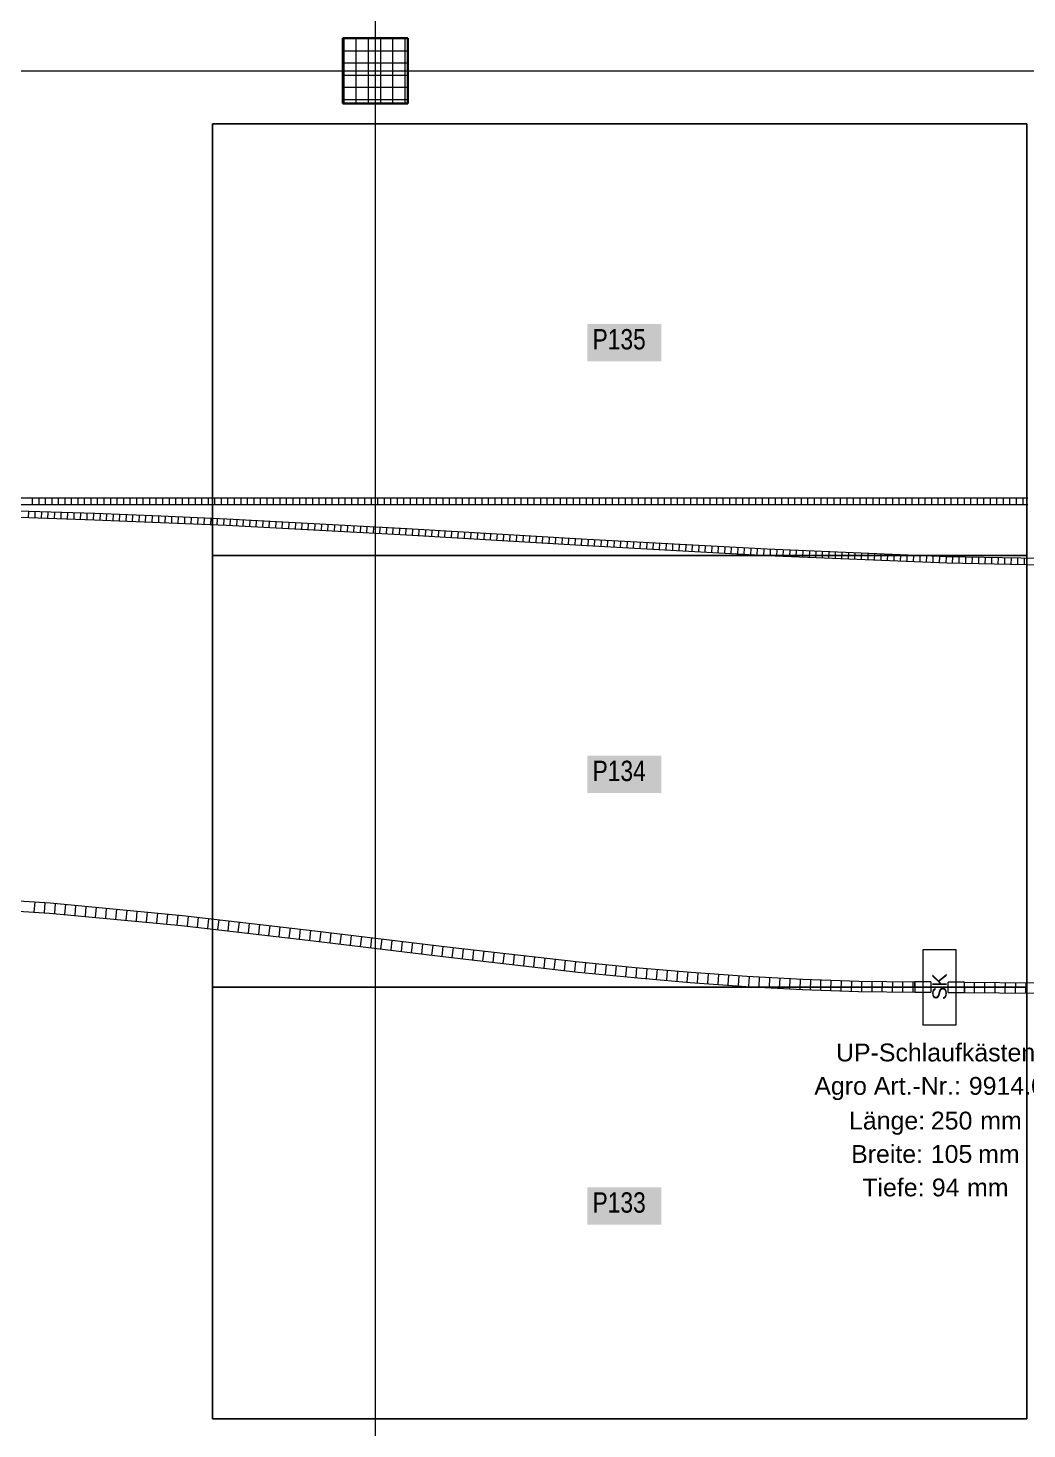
# Model space of a CAD drawing. Extents: x -882 to 613, y -179 to 707.
# Drawn here: x -317.1 to -194.5, y 219 to 391 of the extents above; entities that cross this region are included whole.
import ezdxf
from ezdxf.lldxf.tags import DXFTag

# ---------------------------------------------------------------- set-up
doc = ezdxf.new("R2010")
doc.units = 0
doc.layers.get('0').update_dxf_attribs({"lineweight": 13})
for name, color, linetype, lineweight in [('C-PRKG-____-IDEN', 7, 'Continuous', 5), ('C-PRKG-____-OTLN', 7, 'Continuous', 9), ('S-COLS-____-MCUT', 7, 'Continuous', 35), ('S-COLS-____-OTLN', 7, 'Continuous', 9), ('S-GRID-____-OTLN', 7, 'Continuous', 5)]:
    doc.layers.add(name, color=color, linetype=linetype, lineweight=lineweight)
for name, color, linetype, lineweight, true_color in [('EL01_WAN_Röhre', 7, 'Continuous', 13, 0xff6666), ('EL01_WAN_Röhre Decke', 1, 'Continuous', 13, 0xff0000), ('EL01_WAN_Röhre Decke Typ', 1, 'Continuous', 13, 0xff0000), ('EL01_WAN_Schlaufkasten', 1, 'Continuous', 13, 0xff0000)]:
    doc.layers.add(name, color=color, linetype=linetype, lineweight=lineweight, true_color=true_color)
doc.styles.get("Standard").update_dxf_attribs({"font": 'arial.ttf'})
tags = doc.linetypes.add('_Rasterlinie_', pattern=[0.375, 0.2, -0.05, 0.075, -0.05]).pattern_tags.tags
tags[10:11] = [DXFTag(74, 4), DXFTag(75, 0), DXFTag(340, '0'), DXFTag(46, 1.0), DXFTag(50, 0.0), DXFTag(44, 0.0), DXFTag(45, 0.0)]
tags[8:9] = [DXFTag(74, 4), DXFTag(75, 0), DXFTag(340, '0'), DXFTag(46, 1.0), DXFTag(50, 0.0), DXFTag(44, 0.0), DXFTag(45, 0.0)]
tags[6:7] = [DXFTag(74, 4), DXFTag(75, 0), DXFTag(340, '0'), DXFTag(46, 1.0), DXFTag(50, 0.0), DXFTag(44, 0.0), DXFTag(45, 0.0)]
tags[4:5] = [DXFTag(74, 4), DXFTag(75, 0), DXFTag(340, '0'), DXFTag(46, 1.0), DXFTag(50, 0.0), DXFTag(44, 0.0), DXFTag(45, 0.0)]
tags = doc.linetypes.add('STRICHPUNKT2', pattern=[12.7, 6.35, -3.175, 0, -3.175]).pattern_tags.tags
tags[10:11] = [DXFTag(74, 4), DXFTag(75, 0), DXFTag(340, '0'), DXFTag(46, 0.0), DXFTag(50, 0.0), DXFTag(44, 0.0), DXFTag(45, 0.0)]
tags[8:9] = [DXFTag(74, 4), DXFTag(75, 0), DXFTag(340, '0'), DXFTag(46, 0.0), DXFTag(50, 0.0), DXFTag(44, 0.0), DXFTag(45, 0.0)]
tags[6:7] = [DXFTag(74, 4), DXFTag(75, 0), DXFTag(340, '0'), DXFTag(46, 0.0), DXFTag(50, 0.0), DXFTag(44, 0.0), DXFTag(45, 0.0)]
tags[4:5] = [DXFTag(74, 4), DXFTag(75, 0), DXFTag(340, '0'), DXFTag(46, 0.0), DXFTag(50, 0.0), DXFTag(44, 0.0), DXFTag(45, 0.0)]

# ---------------------------------------------------------------- blocks, each defined once
blk = doc.blocks.new('Referenz-A0UJ2IESXE', base_point=(-902.38, -164.15))
at = {"layer": 'C-PRKG-____-IDEN', "color": 7, "linetype": 'Continuous', "ltscale": 0.13, "true_color": 0xffffff}
for points in [[(-248.47, 350.1), (-239.4, 350.1), (-248.47, 354.7)], [(-239.4, 350.1), (-248.47, 354.7), (-239.4, 354.7)], [(-248.47, 297.11), (-239.4, 297.11), (-248.47, 301.71)], [(-239.4, 297.11), (-248.47, 301.71), (-239.4, 301.71)], [(-248.47, 244.12), (-239.4, 244.12), (-248.47, 248.72)], [(-239.4, 244.12), (-248.47, 248.72), (-239.4, 248.72)]]:
    blk.add_solid(points, dxfattribs=at)
at = {"layer": 'C-PRKG-____-OTLN', "color": 0, "linetype": 'Continuous', "ltscale": 0.13}
for p, q in [((-294.51, 379.26), (-194.51, 379.26)), ((-294.51, 326.27), (-294.51, 379.26)), ((-194.51, 379.26), (-294.51, 379.26)), ((-294.51, 379.26), (-294.51, 326.27)), ((-294.51, 326.27), (-294.51, 379.26)), ((-294.51, 379.26), (-194.51, 379.26)), ((-294.51, 379.26), (-294.51, 379.26)), ((-194.51, 326.27), (-194.51, 379.26)), ((-194.51, 326.27), (-194.51, 379.26)), ((-194.51, 379.26), (-194.51, 326.27)), ((-194.51, 379.26), (-194.51, 379.26)), ((-294.51, 326.27), (-194.51, 326.27)), ((-294.51, 326.27), (-194.51, 326.27)), ((-194.51, 326.27), (-294.51, 326.27)), ((-294.51, 326.27), (-294.51, 326.27)), ((-294.51, 326.27), (-194.51, 326.27)), ((-294.51, 273.28), (-294.51, 326.27)), ((-194.51, 326.27), (-294.51, 326.27)), ((-294.51, 326.27), (-294.51, 273.28)), ((-294.51, 273.28), (-294.51, 326.27)), ((-294.51, 326.27), (-194.51, 326.27)), ((-294.51, 326.27), (-294.51, 326.27)), ((-194.51, 326.27), (-194.51, 326.27)), ((-194.51, 273.28), (-194.51, 326.27)), ((-194.51, 273.28), (-194.51, 326.27)), ((-194.51, 326.27), (-194.51, 273.28)), ((-194.51, 326.27), (-194.51, 326.27)), ((-294.51, 273.28), (-194.51, 273.28)), ((-294.51, 273.28), (-194.51, 273.28)), ((-194.51, 273.28), (-294.51, 273.28)), ((-294.51, 273.28), (-294.51, 273.28)), ((-294.51, 273.28), (-194.51, 273.28)), ((-294.51, 220.29), (-294.51, 273.28)), ((-194.51, 273.28), (-294.51, 273.28)), ((-294.51, 273.28), (-294.51, 220.29)), ((-294.51, 220.29), (-294.51, 273.28)), ((-294.51, 273.28), (-194.51, 273.28)), ((-294.51, 273.28), (-294.51, 273.28)), ((-194.51, 273.28), (-194.51, 273.28)), ((-194.51, 220.29), (-194.51, 273.28)), ((-194.51, 220.29), (-194.51, 273.28)), ((-194.51, 273.28), (-194.51, 220.29)), ((-194.51, 273.28), (-194.51, 273.28)), ((-294.51, 220.29), (-194.51, 220.29)), ((-294.51, 220.29), (-194.51, 220.29)), ((-194.51, 220.29), (-294.51, 220.29)), ((-294.51, 220.29), (-294.51, 220.29)), ((-194.51, 220.29), (-194.51, 220.29))]:
    blk.add_line(p, q, dxfattribs=at)
at = {"layer": 'S-COLS-____-MCUT', "color": 0, "linetype": 'Continuous', "ltscale": 0.35}
for p, q in [((-270.51, 389.79), (-278.51, 389.79)), ((-278.51, 389.79), (-278.51, 381.79)), ((-270.51, 381.79), (-270.51, 389.79)), ((-278.51, 381.79), (-270.51, 381.79))]:
    blk.add_line(p, q, dxfattribs=at)
at = {"layer": 'S-COLS-____-OTLN', "color": 0, "linetype": 'Continuous', "ltscale": 0.13}
for p, q in [((-278.51, 389.76), (-270.51, 389.76)), ((-278.35, 381.79), (-278.35, 389.79)), ((-276.85, 381.79), (-276.85, 389.79)), ((-275.35, 381.79), (-275.35, 389.79)), ((-273.85, 381.79), (-273.85, 389.79)), ((-272.35, 381.79), (-272.35, 389.79)), ((-270.85, 381.79), (-270.85, 389.79)), ((-278.51, 388.26), (-270.51, 388.26)), ((-278.51, 386.76), (-270.51, 386.76)), ((-278.51, 385.26), (-270.51, 385.26)), ((-278.51, 383.76), (-270.51, 383.76)), ((-278.51, 382.26), (-270.51, 382.26))]:
    blk.add_line(p, q, dxfattribs=at)
at = {"layer": 'S-GRID-____-OTLN', "color": 0, "linetype": '_Rasterlinie_', "ltscale": 0.13}
for p, q in [((-274.51, -157.46), (-274.51, 660.29)), ((-854.49, 385.79), (45.92, 385.79))]:
    blk.add_line(p, q, dxfattribs=at)
at = {"layer": 'C-PRKG-____-IDEN', "color": 0, "linetype": 'Continuous', "ltscale": 0.13, "char_height": 2.5, "attachment_point": 1}
for s, insert in [('{\\W0.8;\\fArial;P135}', (-247.84, 354.08)), ('{\\W0.8;\\fArial;P134}', (-247.84, 301.09)), ('{\\W0.8;\\fArial;P133}', (-247.84, 248.1))]:
    blk.add_mtext(s, dxfattribs=dict(at, insert=insert))
blk = doc.blocks.new('Flexrohr-A0UJ2IHSXE', base_point=(-341.31, 332.51))
at = {"color": 0, "linetype": 'ByBlock', "lineweight": -2, "ltscale": 0.13}
for p, q in [((-315.93, 333.31), (-324.39, 333.31)), ((-315.93, 332.51), (-324.39, 332.51)), ((-316.64, 333.29), (-316.64, 332.54)), ((-307.47, 333.31), (-315.93, 333.31)), ((-307.47, 332.51), (-315.93, 332.51)), ((-315.84, 333.29), (-315.84, 332.54)), ((-315.04, 333.29), (-315.04, 332.54)), ((-314.24, 333.29), (-314.24, 332.54)), ((-313.44, 333.29), (-313.44, 332.54)), ((-312.64, 333.29), (-312.64, 332.54)), ((-311.84, 333.29), (-311.84, 332.54)), ((-311.04, 333.29), (-311.04, 332.54)), ((-310.24, 333.29), (-310.24, 332.54)), ((-309.44, 333.29), (-309.44, 332.54)), ((-308.64, 333.29), (-308.64, 332.54)), ((-307.84, 333.29), (-307.84, 332.54)), ((-299.02, 333.31), (-307.47, 333.31)), ((-299.02, 332.51), (-307.47, 332.51)), ((-307.04, 333.29), (-307.04, 332.54)), ((-306.24, 333.29), (-306.24, 332.54)), ((-305.44, 333.29), (-305.44, 332.54)), ((-304.64, 333.29), (-304.64, 332.54)), ((-303.84, 333.29), (-303.84, 332.54)), ((-303.04, 333.29), (-303.04, 332.54)), ((-302.24, 333.29), (-302.24, 332.54)), ((-301.44, 333.29), (-301.44, 332.54)), ((-300.64, 333.29), (-300.64, 332.54)), ((-299.84, 333.29), (-299.84, 332.54)), ((-299.04, 333.29), (-299.04, 332.54)), ((-290.56, 333.31), (-299.02, 333.31)), ((-290.56, 332.51), (-299.02, 332.51)), ((-298.24, 333.29), (-298.24, 332.54)), ((-297.44, 333.29), (-297.44, 332.54)), ((-296.64, 333.29), (-296.64, 332.54)), ((-295.84, 333.29), (-295.84, 332.54)), ((-295.04, 333.29), (-295.04, 332.54)), ((-294.24, 333.29), (-294.24, 332.54)), ((-293.44, 333.29), (-293.44, 332.54)), ((-292.64, 333.29), (-292.64, 332.54)), ((-291.84, 333.29), (-291.84, 332.54)), ((-291.04, 333.29), (-291.04, 332.54)), ((-274.54, 333.31), (-290.56, 333.31)), ((-274.54, 332.51), (-290.56, 332.51)), ((-290.24, 333.29), (-290.24, 332.54)), ((-289.44, 333.29), (-289.44, 332.54)), ((-288.64, 333.29), (-288.64, 332.54)), ((-287.84, 333.29), (-287.84, 332.54)), ((-287.04, 333.29), (-287.04, 332.54)), ((-286.24, 333.29), (-286.24, 332.54)), ((-285.44, 333.29), (-285.44, 332.54)), ((-284.64, 333.29), (-284.64, 332.54)), ((-283.84, 333.29), (-283.84, 332.54)), ((-283.04, 333.29), (-283.04, 332.54)), ((-282.24, 333.29), (-282.24, 332.54)), ((-281.44, 333.29), (-281.44, 332.54)), ((-280.64, 333.29), (-280.64, 332.54)), ((-279.84, 333.29), (-279.84, 332.54)), ((-279.04, 333.29), (-279.04, 332.54)), ((-278.24, 333.29), (-278.24, 332.54)), ((-277.44, 333.29), (-277.44, 332.54)), ((-276.64, 333.29), (-276.64, 332.54)), ((-275.84, 333.29), (-275.84, 332.54)), ((-275.04, 333.29), (-275.04, 332.54)), ((-258.51, 333.31), (-274.54, 333.31)), ((-258.51, 332.51), (-274.54, 332.51)), ((-274.24, 333.29), (-274.24, 332.54)), ((-273.44, 333.29), (-273.44, 332.54)), ((-272.64, 333.29), (-272.64, 332.54)), ((-271.84, 333.29), (-271.84, 332.54)), ((-271.04, 333.29), (-271.04, 332.54)), ((-270.24, 333.29), (-270.24, 332.54)), ((-269.44, 333.29), (-269.44, 332.54)), ((-268.64, 333.29), (-268.64, 332.54)), ((-267.84, 333.29), (-267.84, 332.54)), ((-267.04, 333.29), (-267.04, 332.54)), ((-266.24, 333.29), (-266.24, 332.54)), ((-265.44, 333.29), (-265.44, 332.54)), ((-264.64, 333.29), (-264.64, 332.54)), ((-263.84, 333.29), (-263.84, 332.54)), ((-263.04, 333.29), (-263.04, 332.54)), ((-262.24, 333.29), (-262.24, 332.54)), ((-261.44, 333.29), (-261.44, 332.54)), ((-260.64, 333.29), (-260.64, 332.54)), ((-259.84, 333.29), (-259.84, 332.54)), ((-259.04, 333.29), (-259.04, 332.54)), ((-242.49, 333.31), (-258.51, 333.31)), ((-242.49, 332.51), (-258.51, 332.51)), ((-258.24, 333.29), (-258.24, 332.54)), ((-257.44, 333.29), (-257.44, 332.54)), ((-256.64, 333.29), (-256.64, 332.54)), ((-255.84, 333.29), (-255.84, 332.54)), ((-255.04, 333.29), (-255.04, 332.54)), ((-254.24, 333.29), (-254.24, 332.54)), ((-253.44, 333.29), (-253.44, 332.54)), ((-252.64, 333.29), (-252.64, 332.54)), ((-251.84, 333.29), (-251.84, 332.54)), ((-251.04, 333.29), (-251.04, 332.54)), ((-250.24, 333.29), (-250.24, 332.54)), ((-249.44, 333.29), (-249.44, 332.54)), ((-248.64, 333.29), (-248.64, 332.54)), ((-247.84, 333.29), (-247.84, 332.54)), ((-247.04, 333.29), (-247.04, 332.54)), ((-246.24, 333.29), (-246.24, 332.54)), ((-245.44, 333.29), (-245.44, 332.54)), ((-244.64, 333.29), (-244.64, 332.54)), ((-243.84, 333.29), (-243.84, 332.54)), ((-243.04, 333.29), (-243.04, 332.54)), ((-226.47, 333.31), (-242.49, 333.31)), ((-226.47, 332.51), (-242.49, 332.51)), ((-242.24, 333.29), (-242.24, 332.54)), ((-241.44, 333.29), (-241.44, 332.54)), ((-240.64, 333.29), (-240.64, 332.54)), ((-239.84, 333.29), (-239.84, 332.54)), ((-239.04, 333.29), (-239.04, 332.54)), ((-238.24, 333.29), (-238.24, 332.54)), ((-237.44, 333.29), (-237.44, 332.54)), ((-236.64, 333.29), (-236.64, 332.54)), ((-235.84, 333.29), (-235.84, 332.54)), ((-235.04, 333.29), (-235.04, 332.54)), ((-234.24, 333.29), (-234.24, 332.54)), ((-233.44, 333.29), (-233.44, 332.54)), ((-232.64, 333.29), (-232.64, 332.54)), ((-231.84, 333.29), (-231.84, 332.54)), ((-231.04, 333.29), (-231.04, 332.54)), ((-230.24, 333.29), (-230.24, 332.54)), ((-229.44, 333.29), (-229.44, 332.54)), ((-228.64, 333.29), (-228.64, 332.54)), ((-227.84, 333.29), (-227.84, 332.54)), ((-227.04, 333.29), (-227.04, 332.54)), ((-210.45, 333.31), (-226.47, 333.31)), ((-210.45, 332.51), (-226.47, 332.51)), ((-226.24, 333.29), (-226.24, 332.54)), ((-225.44, 333.29), (-225.44, 332.54)), ((-224.64, 333.29), (-224.64, 332.54)), ((-223.84, 333.29), (-223.84, 332.54)), ((-223.04, 333.29), (-223.04, 332.54)), ((-222.24, 333.29), (-222.24, 332.54)), ((-221.44, 333.29), (-221.44, 332.54)), ((-220.64, 333.29), (-220.64, 332.54)), ((-219.84, 333.29), (-219.84, 332.54)), ((-219.04, 333.29), (-219.04, 332.54)), ((-218.24, 333.29), (-218.24, 332.54)), ((-217.44, 333.29), (-217.44, 332.54)), ((-216.64, 333.29), (-216.64, 332.54)), ((-215.84, 333.29), (-215.84, 332.54)), ((-215.04, 333.29), (-215.04, 332.54)), ((-214.24, 333.29), (-214.24, 332.54)), ((-213.44, 333.29), (-213.44, 332.54)), ((-212.64, 333.29), (-212.64, 332.54)), ((-211.84, 333.29), (-211.84, 332.54)), ((-211.04, 333.29), (-211.04, 332.54)), ((-194.42, 333.31), (-210.45, 333.31)), ((-194.42, 332.51), (-210.45, 332.51)), ((-210.24, 333.29), (-210.24, 332.54)), ((-209.44, 333.29), (-209.44, 332.54)), ((-208.64, 333.29), (-208.64, 332.54)), ((-207.84, 333.29), (-207.84, 332.54)), ((-207.04, 333.29), (-207.04, 332.54)), ((-206.24, 333.29), (-206.24, 332.54)), ((-205.44, 333.29), (-205.44, 332.54)), ((-204.64, 333.29), (-204.64, 332.54)), ((-203.84, 333.29), (-203.84, 332.54)), ((-203.04, 333.29), (-203.04, 332.54)), ((-202.24, 333.29), (-202.24, 332.54)), ((-201.44, 333.29), (-201.44, 332.54)), ((-200.64, 333.29), (-200.64, 332.54)), ((-199.84, 333.29), (-199.84, 332.54)), ((-199.04, 333.29), (-199.04, 332.54)), ((-198.24, 333.29), (-198.24, 332.54)), ((-197.44, 333.29), (-197.44, 332.54)), ((-196.64, 333.29), (-196.64, 332.54)), ((-195.84, 333.29), (-195.84, 332.54)), ((-195.04, 333.29), (-195.04, 332.54))]:
    blk.add_line(p, q, dxfattribs=at)
blk = doc.blocks.new('Wickelfalzrohr-A0UJ2II6XE', base_point=(-208.3, 272.67))
at = {"color": 0, "linetype": 'ByBlock', "lineweight": -2, "ltscale": 0.13}
for p, q in [((-206.3, 273.93), (-208.3, 273.93)), ((-208.3, 273.93), (-208.3, 273.56)), ((-208.3, 273.56), (-208.3, 273.04)), ((-206.3, 273.93), (-206.3, 273.56)), ((-206.3, 273.56), (-206.3, 273.04)), ((-208.3, 273.04), (-208.3, 272.67)), ((-208.3, 272.67), (-206.3, 272.67)), ((-206.3, 273.04), (-206.3, 272.67))]:
    blk.add_line(p, q, dxfattribs=at)
at = {"color": 0, "linetype": 'STRICHPUNKT2', "lineweight": 25, "ltscale": 0.25}
blk.add_line((-206.3, 273.3), (-208.3, 273.3), dxfattribs=at)
blk = doc.blocks.new('Flexrohr-A0UJ2IIYXE', base_point=(-465.66, 272.56))
at = {"color": 0, "linetype": 'ByBlock', "lineweight": -2, "ltscale": 0.13}
for p, q in [((-330.66, 284.62), (-314.42, 283.65)), ((-330.7, 283.36), (-314.51, 282.39)), ((-316.38, 282.54), (-316.29, 283.72)), ((-315.12, 282.47), (-315.03, 283.65)), ((-314.51, 282.39), (-298.31, 280.85)), ((-314.42, 283.65), (-298.18, 282.1)), ((-313.87, 282.37), (-313.78, 283.55)), ((-312.62, 282.25), (-312.52, 283.43)), ((-311.36, 282.13), (-311.27, 283.31)), ((-310.11, 282.01), (-310.01, 283.19)), ((-308.86, 281.89), (-308.75, 283.07)), ((-307.6, 281.77), (-307.5, 282.95)), ((-306.35, 281.65), (-306.24, 282.83)), ((-305.1, 281.54), (-304.99, 282.71)), ((-303.85, 281.42), (-303.73, 282.6)), ((-302.59, 281.3), (-302.48, 282.48)), ((-301.34, 281.18), (-301.22, 282.36)), ((-300.09, 281.06), (-299.97, 282.24)), ((-298.83, 280.94), (-298.71, 282.12)), ((-298.18, 282.1), (-281.94, 280.22)), ((-298.31, 280.85), (-282.09, 278.97)), ((-297.58, 280.8), (-297.46, 281.98)), ((-296.33, 280.66), (-296.2, 281.84)), ((-295.08, 280.51), (-294.95, 281.69)), ((-293.83, 280.37), (-293.7, 281.55)), ((-292.58, 280.22), (-292.45, 281.4)), ((-291.33, 280.08), (-291.2, 281.26)), ((-290.08, 279.93), (-289.94, 281.11)), ((-288.83, 279.79), (-288.69, 280.97)), ((-287.57, 279.64), (-287.44, 280.82)), ((-286.32, 279.5), (-286.19, 280.68)), ((-285.07, 279.35), (-284.94, 280.53)), ((-283.82, 279.21), (-283.68, 280.39)), ((-282.57, 279.06), (-282.43, 280.24)), ((-282.09, 278.97), (-265.85, 276.99)), ((-281.94, 280.22), (-265.7, 278.24)), ((-281.32, 278.91), (-281.18, 280.09)), ((-280.07, 278.76), (-279.93, 279.94)), ((-278.82, 278.61), (-278.68, 279.78)), ((-277.57, 278.46), (-277.43, 279.63)), ((-276.32, 278.3), (-276.18, 279.48)), ((-275.07, 278.15), (-274.93, 279.33)), ((-273.82, 278), (-273.68, 279.17)), ((-272.56, 277.85), (-272.43, 279.02)), ((-271.31, 277.69), (-271.17, 278.87)), ((-270.06, 277.54), (-269.92, 278.72)), ((-268.81, 277.39), (-268.67, 278.56)), ((-267.56, 277.23), (-267.42, 278.41)), ((-266.31, 277.08), (-266.17, 278.26)), ((-265.85, 276.99), (-249.61, 275.14)), ((-265.7, 278.24), (-249.47, 276.39)), ((-265.06, 276.94), (-264.92, 278.11)), ((-263.81, 276.79), (-263.67, 277.97)), ((-262.55, 276.65), (-262.42, 277.83)), ((-261.3, 276.51), (-261.17, 277.69)), ((-260.05, 276.37), (-259.91, 277.54)), ((-258.8, 276.22), (-258.66, 277.4)), ((-257.55, 276.08), (-257.41, 277.26)), ((-256.29, 275.94), (-256.16, 277.12)), ((-255.04, 275.8), (-254.91, 276.97)), ((-253.79, 275.66), (-253.66, 276.83)), ((-252.54, 275.51), (-252.41, 276.69)), ((-251.28, 275.37), (-251.15, 276.55)), ((-250.03, 275.23), (-249.9, 276.41)), ((-249.47, 276.39), (-242.61, 275.71)), ((-248.78, 275.1), (-248.65, 276.28)), ((-247.52, 274.97), (-247.4, 276.15)), ((-246.27, 274.85), (-246.15, 276.03)), ((-245.01, 274.72), (-244.89, 275.9)), ((-243.75, 274.6), (-243.64, 275.78)), ((-242.61, 275.71), (-235.75, 275.12)), ((-242.5, 274.48), (-242.39, 275.66)), ((-241.24, 274.37), (-241.14, 275.55)), ((-239.99, 274.26), (-239.88, 275.44)), ((-238.73, 274.15), (-238.63, 275.33)), ((-237.47, 274.04), (-237.37, 275.22)), ((-249.61, 275.14), (-242.73, 274.46)), ((-242.73, 274.46), (-235.85, 273.86)), ((-236.22, 273.93), (-236.12, 275.11)), ((-235.85, 273.86), (-228.97, 273.37)), ((-235.75, 275.12), (-228.89, 274.63)), ((-234.96, 273.84), (-234.87, 275.02)), ((-233.7, 273.75), (-233.61, 274.93)), ((-232.44, 273.66), (-232.36, 274.84)), ((-231.18, 273.57), (-231.1, 274.75)), ((-229.92, 273.47), (-229.85, 274.66)), ((-228.89, 274.63), (-222.03, 274.25)), ((-228.66, 273.39), (-228.59, 274.57)), ((-227.4, 273.32), (-227.33, 274.5)), ((-226.14, 273.25), (-226.08, 274.43)), ((-224.88, 273.18), (-224.82, 274.37)), ((-223.62, 273.11), (-223.57, 274.3)), ((-222.36, 273.05), (-222.31, 274.23)), ((-222.03, 274.25), (-215.17, 274.01)), ((-221.1, 273), (-221.05, 274.18)), ((-219.84, 272.95), (-219.8, 274.14)), ((-218.58, 272.91), (-218.54, 274.09)), ((-217.32, 272.87), (-217.28, 274.05)), ((-216.06, 272.82), (-216.03, 274.01)), ((-215.17, 274.01), (-208.3, 273.93)), ((-214.79, 272.79), (-214.77, 273.97)), ((-213.53, 272.77), (-213.51, 273.96)), ((-212.27, 272.76), (-212.25, 273.94)), ((-211.01, 272.74), (-211, 273.93)), ((-209.74, 272.73), (-209.74, 273.91)), ((-208.48, 272.71), (-208.48, 273.9)), ((-208.3, 273.91), (-208.3, 273.93)), ((-208.3, 273.85), (-208.3, 273.91)), ((-208.3, 273.75), (-208.3, 273.85)), ((-208.3, 273.62), (-208.3, 273.75)), ((-208.3, 273.47), (-208.3, 273.62)), ((-228.97, 273.37), (-222.09, 272.99)), ((-222.09, 272.99), (-215.2, 272.76)), ((-215.2, 272.76), (-208.3, 272.67)), ((-208.3, 273.3), (-208.3, 273.47)), ((-208.3, 273.3), (-208.3, 273.14)), ((-208.3, 273.14), (-208.3, 272.99)), ((-208.3, 272.99), (-208.3, 272.86)), ((-208.3, 272.86), (-208.3, 272.76)), ((-208.3, 272.76), (-208.3, 272.69)), ((-208.3, 272.69), (-208.3, 272.67))]:
    blk.add_line(p, q, dxfattribs=at)
blk = doc.blocks.new('MText-A0UJ2IJOXE', base_point=(-220.62, 247.6))
at = {"color": 0, "linetype": 'ByBlock', "lineweight": -2, "ltscale": 0.13, "char_height": 2.1875, "attachment_point": 1}
for s, insert in [('{\\fArial;UP-Schlaufkästen}', (-217.96, 266.36)), ('{\\fArial;Agro}', (-220.62, 262.26)), ('{\\fArial;Art.-Nr.:}', (-213.32, 262.26)), ('{\\fArial;9914.01}', (-201.65, 262.26)), ('{\\fArial;Länge:}', (-216.36, 258)), ('{\\fArial;250}', (-206.31, 258)), ('{\\fArial;mm}', (-200.25, 258)), ('{\\fArial;Breite:}', (-216.1, 253.9)), ('{\\fArial;105}', (-206.32, 253.9)), ('{\\fArial;mm}', (-200.51, 253.9)), ('{\\fArial;Tiefe:}', (-214.73, 249.79)), ('{\\fArial;94}', (-206.19, 249.79)), ('{\\fArial;mm}', (-201.87, 249.79))]:
    blk.add_mtext(s, dxfattribs=dict(at, insert=insert))
blk = doc.blocks.new('Flexrohr-A0UJ2IK6XE', base_point=(-341.32, 324.9))
at = {"color": 0, "linetype": 'ByBlock', "lineweight": -2, "ltscale": 0.13}
for p, q in [((-317.05, 330.89), (-325.14, 331.09)), ((-317.03, 331.69), (-325.12, 331.89)), ((-317.11, 331.67), (-317.13, 330.92)), ((-308.97, 330.63), (-317.05, 330.89)), ((-308.94, 331.43), (-317.03, 331.69)), ((-316.31, 331.64), (-316.33, 330.89)), ((-315.51, 331.62), (-315.53, 330.87)), ((-314.71, 331.59), (-314.74, 330.84)), ((-313.91, 331.57), (-313.94, 330.82)), ((-313.11, 331.54), (-313.14, 330.79)), ((-312.31, 331.52), (-312.34, 330.76)), ((-311.51, 331.49), (-311.54, 330.74)), ((-310.71, 331.46), (-310.74, 330.71)), ((-309.91, 331.44), (-309.94, 330.69)), ((-309.11, 331.41), (-309.14, 330.66)), ((-300.88, 330.31), (-308.97, 330.63)), ((-300.85, 331.11), (-308.94, 331.43)), ((-308.31, 331.38), (-308.34, 330.63)), ((-307.51, 331.35), (-307.54, 330.6)), ((-306.71, 331.32), (-306.74, 330.57)), ((-305.92, 331.29), (-305.94, 330.54)), ((-305.12, 331.26), (-305.14, 330.51)), ((-304.32, 331.23), (-304.35, 330.47)), ((-303.52, 331.19), (-303.55, 330.44)), ((-302.72, 331.16), (-302.75, 330.41)), ((-301.92, 331.13), (-301.95, 330.38)), ((-301.12, 331.1), (-301.15, 330.35)), ((-292.8, 329.95), (-300.88, 330.31)), ((-292.76, 330.75), (-300.85, 331.11)), ((-300.32, 331.07), (-300.35, 330.31)), ((-299.52, 331.03), (-299.55, 330.28)), ((-298.72, 330.99), (-298.75, 330.24)), ((-297.92, 330.96), (-297.95, 330.21)), ((-297.12, 330.92), (-297.15, 330.17)), ((-296.32, 330.88), (-296.36, 330.13)), ((-295.52, 330.85), (-295.56, 330.1)), ((-294.72, 330.81), (-294.76, 330.06)), ((-293.92, 330.78), (-293.96, 330.02)), ((-293.12, 330.74), (-293.16, 329.99)), ((-270.63, 329.56), (-292.76, 330.75)), ((-292.32, 330.7), (-292.36, 329.95)), ((-291.52, 330.66), (-291.56, 329.91)), ((-290.73, 330.61), (-290.76, 329.86)), ((-289.93, 330.57), (-289.97, 329.82)), ((-289.13, 330.53), (-289.17, 329.78)), ((-288.33, 330.49), (-288.37, 329.73)), ((-287.53, 330.44), (-287.57, 329.69)), ((-286.73, 330.4), (-286.77, 329.65)), ((-285.93, 330.36), (-285.97, 329.61)), ((-285.13, 330.31), (-285.17, 329.56)), ((-284.33, 330.27), (-284.37, 329.52)), ((-270.68, 328.76), (-292.8, 329.95)), ((-283.54, 330.23), (-283.58, 329.48)), ((-282.74, 330.19), (-282.78, 329.43)), ((-281.94, 330.14), (-281.98, 329.39)), ((-281.14, 330.1), (-281.18, 329.35)), ((-280.34, 330.06), (-280.38, 329.31)), ((-279.54, 330.01), (-279.58, 329.26)), ((-278.74, 329.97), (-278.78, 329.22)), ((-277.94, 329.93), (-277.98, 329.18)), ((-277.14, 329.89), (-277.19, 329.14)), ((-276.35, 329.84), (-276.39, 329.09)), ((-275.55, 329.8), (-275.59, 329.05)), ((-274.75, 329.76), (-274.79, 329.01)), ((-273.95, 329.72), (-273.99, 328.96)), ((-273.15, 329.67), (-273.19, 328.92)), ((-272.35, 329.63), (-272.39, 328.88)), ((-271.55, 329.59), (-271.59, 328.84)), ((-270.75, 329.54), (-270.8, 328.79)), ((-248.56, 327.47), (-270.68, 328.76)), ((-248.51, 328.26), (-270.63, 329.56)), ((-269.95, 329.5), (-270, 328.75)), ((-269.16, 329.45), (-269.2, 328.7)), ((-268.36, 329.4), (-268.4, 328.65)), ((-267.56, 329.36), (-267.6, 328.61)), ((-266.76, 329.31), (-266.8, 328.56)), ((-265.96, 329.26), (-266, 328.51)), ((-265.16, 329.22), (-265.21, 328.47)), ((-264.36, 329.17), (-264.41, 328.42)), ((-263.57, 329.12), (-263.61, 328.37)), ((-262.77, 329.08), (-262.81, 328.33)), ((-261.97, 329.03), (-262.01, 328.28)), ((-261.17, 328.98), (-261.21, 328.23)), ((-260.37, 328.94), (-260.41, 328.19)), ((-259.57, 328.89), (-259.62, 328.14)), ((-258.77, 328.84), (-258.82, 328.09)), ((-257.98, 328.8), (-258.02, 328.04)), ((-257.18, 328.75), (-257.22, 328)), ((-256.38, 328.7), (-256.42, 327.95)), ((-255.58, 328.66), (-255.62, 327.9)), ((-254.78, 328.61), (-254.82, 327.86)), ((-253.98, 328.56), (-254.02, 327.81)), ((-253.18, 328.51), (-253.23, 327.76)), ((-252.39, 328.47), (-252.43, 327.72)), ((-251.59, 328.42), (-251.63, 327.67)), ((-250.79, 328.37), (-250.83, 327.62)), ((-249.99, 328.33), (-250.03, 327.58)), ((-249.19, 328.28), (-249.23, 327.53)), ((-226.43, 326.26), (-248.56, 327.47)), ((-226.4, 327.06), (-248.51, 328.26)), ((-248.39, 328.23), (-248.43, 327.48)), ((-247.59, 328.19), (-247.64, 327.44)), ((-246.79, 328.15), (-246.84, 327.4)), ((-246, 328.1), (-246.04, 327.35)), ((-245.2, 328.06), (-245.24, 327.31)), ((-244.4, 328.02), (-244.44, 327.27)), ((-243.6, 327.97), (-243.64, 327.22)), ((-242.8, 327.93), (-242.84, 327.18)), ((-242, 327.89), (-242.04, 327.13)), ((-241.2, 327.84), (-241.24, 327.09)), ((-240.41, 327.8), (-240.45, 327.05)), ((-239.61, 327.75), (-239.65, 327)), ((-238.81, 327.71), (-238.85, 326.96)), ((-238.01, 327.67), (-238.05, 326.92)), ((-237.21, 327.62), (-237.25, 326.87)), ((-236.41, 327.58), (-236.45, 326.83)), ((-235.61, 327.54), (-235.65, 326.78)), ((-234.81, 327.49), (-234.85, 326.74)), ((-234.02, 327.45), (-234.05, 326.7)), ((-233.22, 327.4), (-233.26, 326.65)), ((-232.42, 327.36), (-232.46, 326.61)), ((-231.62, 327.32), (-231.66, 326.57)), ((-230.82, 327.27), (-230.86, 326.52)), ((-230.02, 327.23), (-230.06, 326.48)), ((-229.22, 327.19), (-229.26, 326.44)), ((-228.42, 327.14), (-228.46, 326.39)), ((-227.63, 327.1), (-227.66, 326.35)), ((-226.83, 327.06), (-226.86, 326.3)), ((-204.29, 326.13), (-226.4, 327.06)), ((-226.03, 327.02), (-226.06, 326.27)), ((-225.23, 326.98), (-225.27, 326.23)), ((-224.43, 326.95), (-224.47, 326.2)), ((-223.63, 326.92), (-223.67, 326.17)), ((-222.83, 326.88), (-222.87, 326.13)), ((-222.03, 326.85), (-222.07, 326.1)), ((-221.23, 326.82), (-221.27, 326.07)), ((-204.31, 325.34), (-226.43, 326.26)), ((-220.44, 326.78), (-220.47, 326.03)), ((-219.64, 326.75), (-219.67, 326)), ((-218.84, 326.72), (-218.87, 325.97)), ((-218.04, 326.68), (-218.07, 325.93)), ((-217.24, 326.65), (-217.27, 325.9)), ((-216.44, 326.62), (-216.47, 325.87)), ((-215.64, 326.58), (-215.67, 325.83)), ((-214.84, 326.55), (-214.87, 325.8)), ((-214.04, 326.52), (-214.07, 325.77)), ((-213.24, 326.48), (-213.27, 325.73)), ((-212.44, 326.45), (-212.47, 325.7)), ((-211.65, 326.42), (-211.67, 325.67)), ((-210.85, 326.38), (-210.87, 325.63)), ((-210.05, 326.35), (-210.07, 325.6)), ((-209.25, 326.32), (-209.27, 325.57)), ((-208.45, 326.28), (-208.47, 325.53)), ((-207.65, 326.25), (-207.68, 325.5)), ((-206.85, 326.22), (-206.88, 325.47)), ((-206.05, 326.18), (-206.08, 325.43)), ((-205.25, 326.15), (-205.28, 325.4)), ((-204.45, 326.12), (-204.48, 325.37)), ((-182.19, 324.9), (-204.31, 325.34)), ((-182.19, 325.7), (-204.29, 326.13)), ((-203.65, 326.1), (-203.68, 325.35)), ((-202.86, 326.08), (-202.88, 325.33)), ((-202.06, 326.07), (-202.08, 325.32)), ((-201.26, 326.05), (-201.28, 325.3)), ((-200.46, 326.04), (-200.48, 325.28)), ((-199.66, 326.02), (-199.68, 325.27)), ((-198.86, 326), (-198.88, 325.25)), ((-198.06, 325.99), (-198.08, 325.24)), ((-197.26, 325.97), (-197.28, 325.22)), ((-196.46, 325.96), (-196.48, 325.2)), ((-195.66, 325.94), (-195.68, 325.19)), ((-194.86, 325.92), (-194.87, 325.17))]:
    blk.add_line(p, q, dxfattribs=at)
blk = doc.blocks.new('Schlaufkasten Decke (multi)-A0UJ2IKCXE', base_point=(-207.25, 268.64))
at = {"color": 0, "linetype": 'ByBlock', "lineweight": -2, "ltscale": 0.13}
for p, q in [((-207.25, 277.92), (-203.25, 277.92)), ((-207.25, 268.64), (-207.25, 277.92)), ((-203.25, 277.92), (-203.25, 268.64)), ((-203.25, 268.64), (-207.25, 268.64))]:
    blk.add_line(p, q, dxfattribs=at)
at = {"color": 0, "linetype": 'ByBlock', "lineweight": -2, "ltscale": 0.13, "insert": (-206.13, 271.7), "char_height": 1.76, "attachment_point": 1, "rotation": 90}
blk.add_mtext('{\\fArial;SK}', dxfattribs=at)
blk = doc.blocks.new('Wickelfalzrohr-A0UJ2IMAXE', base_point=(-204.2, 272.65))
at = {"color": 0, "linetype": 'ByBlock', "lineweight": -2, "ltscale": 0.13}
for p, q in [((-202.2, 273.91), (-204.2, 273.91)), ((-204.2, 273.54), (-204.2, 273.91)), ((-204.2, 273.02), (-204.2, 273.54)), ((-202.2, 273.54), (-202.2, 273.91)), ((-202.2, 273.02), (-202.2, 273.54)), ((-204.2, 272.65), (-204.2, 273.02)), ((-204.2, 272.65), (-202.2, 272.65)), ((-202.2, 272.65), (-202.2, 273.02))]:
    blk.add_line(p, q, dxfattribs=at)
at = {"color": 0, "linetype": 'STRICHPUNKT2', "lineweight": 25, "ltscale": 0.25}
blk.add_line((-204.2, 273.28), (-202.2, 273.28), dxfattribs=at)
blk = doc.blocks.new('Flexrohr-A0UJ2IMGXE', base_point=(-202.2, 256.01))
at = {"color": 0, "linetype": 'ByBlock', "lineweight": -2, "ltscale": 0.13}
for p, q in [((-202.2, 273.89), (-202.2, 273.91)), ((-202.2, 273.91), (-193.56, 273.81)), ((-202.2, 273.83), (-202.2, 273.89)), ((-202.2, 273.73), (-202.2, 273.83)), ((-202.2, 273.6), (-202.2, 273.73)), ((-202.2, 273.44), (-202.2, 273.6)), ((-200.94, 272.68), (-200.94, 273.86)), ((-199.68, 272.66), (-199.68, 273.85)), ((-198.43, 272.65), (-198.41, 273.83)), ((-197.17, 272.63), (-197.15, 273.82)), ((-195.91, 272.62), (-195.89, 273.8)), ((-194.65, 272.6), (-194.63, 273.79)), ((-202.2, 273.28), (-202.2, 273.44)), ((-202.2, 273.28), (-202.2, 273.12)), ((-202.2, 273.12), (-202.2, 272.97)), ((-202.2, 272.97), (-202.2, 272.84)), ((-202.2, 272.84), (-202.2, 272.74)), ((-202.2, 272.74), (-202.2, 272.67)), ((-202.2, 272.67), (-202.2, 272.65)), ((-202.2, 272.65), (-193.58, 272.56))]:
    blk.add_line(p, q, dxfattribs=at)

msp = doc.modelspace()

# ---------------------------------------------------------------- block references
at = {"color": 9, "lineweight": 25, "ltscale": 0.25, "true_color": 0xc0c0c0}
msp.add_blockref('Referenz-A0UJ2IESXE', (-902.38, -164.15), dxfattribs=at)
at = {"layer": 'EL01_WAN_Röhre', "color": 24, "ltscale": 0.13, "true_color": 0x993300}
for name, p in [('Flexrohr-A0UJ2IK6XE', (-341.32, 324.9)), ('Flexrohr-A0UJ2IHSXE', (-341.31, 332.51))]:
    msp.add_blockref(name, p, dxfattribs=at)
at = {"layer": 'EL01_WAN_Röhre Decke', "color": 1, "ltscale": 0.13, "true_color": 0xff0000}
for name, p in [('Flexrohr-A0UJ2IIYXE', (-465.66, 272.56)), ('Wickelfalzrohr-A0UJ2II6XE', (-208.3, 272.67)), ('Wickelfalzrohr-A0UJ2IMAXE', (-204.2, 272.65)), ('Flexrohr-A0UJ2IMGXE', (-202.2, 256.01))]:
    msp.add_blockref(name, p, dxfattribs=at)
at = {"layer": 'EL01_WAN_Röhre Decke Typ', "color": 1, "ltscale": 0.13, "true_color": 0xff0000}
msp.add_blockref('MText-A0UJ2IJOXE', (-220.62, 247.6), dxfattribs=at)
at = {"layer": 'EL01_WAN_Schlaufkasten', "ltscale": 0.13}
msp.add_blockref('Schlaufkasten Decke (multi)-A0UJ2IKCXE', (-207.25, 268.64), dxfattribs=at)

doc.saveas('drawing.dxf')
